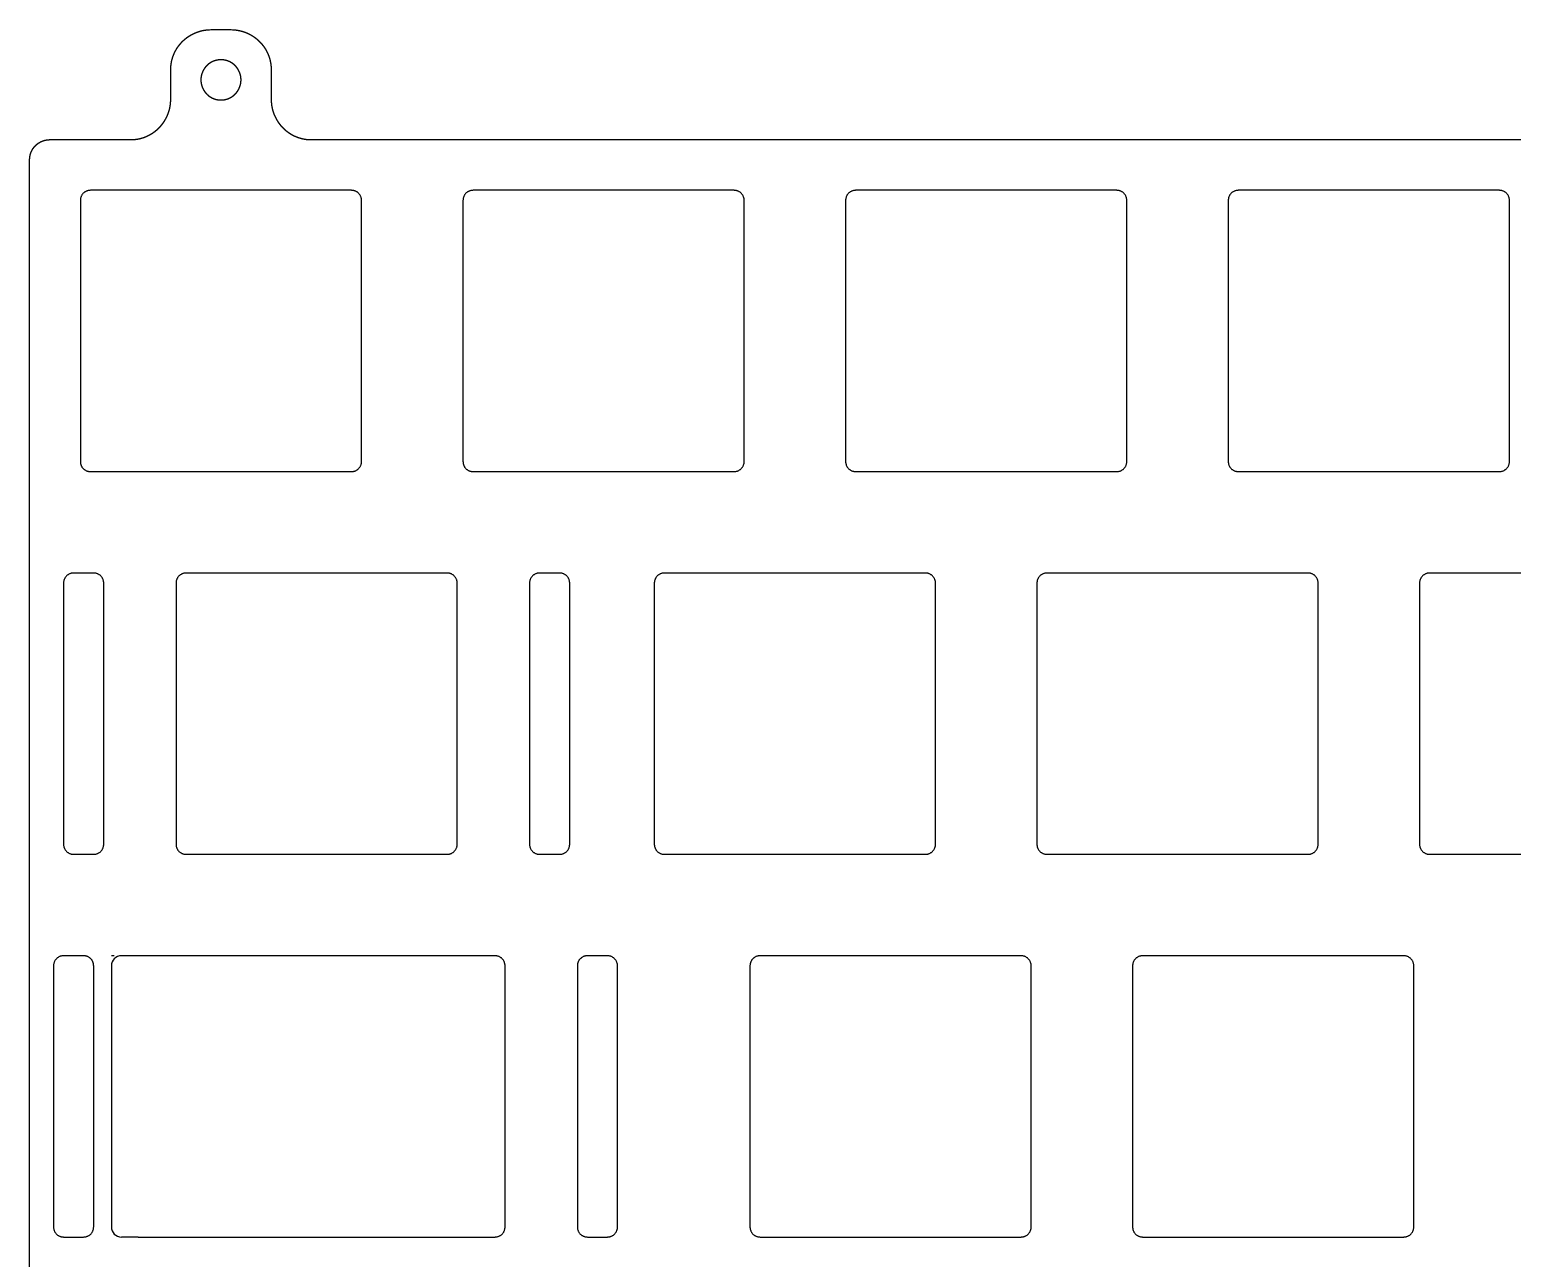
# Model space of a CAD drawing. Header units: millimetres. Extents: x 561 to 866, y -101 to 6.
# Drawn here: x 561.4 to 635.2, y -55.6 to 5.5 of the extents above; entities that cross this region are included whole.
import ezdxf

# ---------------------------------------------------------------- set-up
doc = ezdxf.new("R2010")
doc.units = ezdxf.units.MM
doc.layers.get('0').update_dxf_attribs({"linetype": 'CONTINUOUS'})

msp = doc.modelspace()

# ---------------------------------------------------------------- linework, layer by layer
for p, q in [((570.365, 5.52, -22.344), (570.433, 5.522, -22.344)), ((570.433, 5.522, -22.344), (571.433, 5.522, -22.344)), ((571.433, 5.522, -22.344), (571.501, 5.52, -22.344)), ((568.433, 3.522, -22.344), (568.434, 3.59, -22.344)), ((568.433, 2.047, -22.344), (568.433, 3.522, -22.344)), ((573.432, 3.59, -22.344), (573.433, 3.522, -22.344)), ((573.433, 3.522, -22.344), (573.433, 2.047, -22.344)), ((568.432, 1.978, -22.344), (568.433, 2.047, -22.344)), ((573.433, 2.047, -22.344), (573.434, 1.978, -22.344)), ((562.374, 0.046, -22.344), (562.409, 0.047, -22.344)), ((562.409, 0.047, -22.344), (566.433, 0.047, -22.344)), ((566.433, 0.047, -22.344), (566.501, 0.048, -22.344)), ((575.365, 0.048, -22.344), (575.433, 0.047, -22.344)), ((575.433, 0.047, -22.344), (661.683, 0.047, -22.344)), ((561.409, -0.953, -22.344), (561.409, -0.919, -22.344)), ((561.409, -94.201, -22.344), (561.409, -0.953, -22.344)), ((565.617, -40.576, -22.344), (565.477, -40.576, -22.344)), ((566.814, -40.576, -22.344), (565.977, -40.576, -22.344)), ((565.477, -41.076, -22.344), (565.477, -54.076, -22.344)), ((566.814, -54.576, -22.344), (565.977, -54.576, -22.344))]:
    msp.add_line(p, q)
for centre, start, end in [((565.977, -41.076, -22.344), 90, 180), ((565.977, -54.076, -22.344), 180, 270)]:
    msp.add_arc(centre, 0.5, start, end)
for points in [[(569.28, 5.156, -22.344), (569.308, 5.175, -22.344), (569.336, 5.194, -22.344)], [(569.336, 5.194, -22.344), (569.365, 5.212, -22.344), (569.394, 5.23, -22.344)], [(569.394, 5.23, -22.344), (569.423, 5.248, -22.344), (569.453, 5.265, -22.344)], [(569.453, 5.265, -22.344), (569.483, 5.281, -22.344), (569.513, 5.297, -22.344)], [(569.513, 5.297, -22.344), (569.543, 5.313, -22.344), (569.574, 5.328, -22.344)], [(569.574, 5.328, -22.344), (569.605, 5.342, -22.344), (569.636, 5.356, -22.344)], [(569.636, 5.356, -22.344), (569.668, 5.369, -22.344), (569.699, 5.382, -22.344)], [(569.699, 5.382, -22.344), (569.731, 5.394, -22.344), (569.763, 5.406, -22.344)], [(569.763, 5.406, -22.344), (569.796, 5.417, -22.344), (569.828, 5.428, -22.344)], [(569.828, 5.428, -22.344), (569.861, 5.438, -22.344), (569.893, 5.447, -22.344)], [(569.893, 5.447, -22.344), (569.926, 5.456, -22.344), (569.959, 5.465, -22.344)], [(569.959, 5.465, -22.344), (569.993, 5.472, -22.344), (570.026, 5.48, -22.344)], [(570.026, 5.48, -22.344), (570.06, 5.486, -22.344), (570.093, 5.493, -22.344)], [(570.093, 5.493, -22.344), (570.127, 5.498, -22.344), (570.161, 5.503, -22.344)], [(570.161, 5.503, -22.344), (570.195, 5.507, -22.344), (570.228, 5.511, -22.344)], [(570.228, 5.511, -22.344), (570.263, 5.514, -22.344), (570.297, 5.517, -22.344)], [(570.297, 5.517, -22.344), (570.331, 5.519, -22.344), (570.365, 5.52, -22.344)], [(571.501, 5.52, -22.344), (571.535, 5.519, -22.344), (571.57, 5.517, -22.344)], [(571.57, 5.517, -22.344), (571.604, 5.514, -22.344), (571.638, 5.511, -22.344)], [(571.638, 5.511, -22.344), (571.671, 5.507, -22.344), (571.705, 5.503, -22.344)], [(571.705, 5.503, -22.344), (571.739, 5.498, -22.344), (571.773, 5.493, -22.344)], [(571.773, 5.493, -22.344), (571.806, 5.486, -22.344), (571.84, 5.48, -22.344)], [(571.84, 5.48, -22.344), (571.873, 5.472, -22.344), (571.907, 5.465, -22.344)], [(571.907, 5.465, -22.344), (571.94, 5.456, -22.344), (571.973, 5.447, -22.344)], [(571.973, 5.447, -22.344), (572.005, 5.438, -22.344), (572.038, 5.428, -22.344)], [(572.038, 5.428, -22.344), (572.07, 5.417, -22.344), (572.103, 5.406, -22.344)], [(572.103, 5.406, -22.344), (572.135, 5.394, -22.344), (572.167, 5.382, -22.344)], [(572.167, 5.382, -22.344), (572.198, 5.369, -22.344), (572.23, 5.356, -22.344)], [(572.23, 5.356, -22.344), (572.261, 5.342, -22.344), (572.292, 5.328, -22.344)], [(572.292, 5.328, -22.344), (572.323, 5.313, -22.344), (572.353, 5.297, -22.344)], [(572.353, 5.297, -22.344), (572.383, 5.281, -22.344), (572.413, 5.265, -22.344)], [(572.413, 5.265, -22.344), (572.443, 5.248, -22.344), (572.472, 5.23, -22.344)], [(572.472, 5.23, -22.344), (572.501, 5.212, -22.344), (572.53, 5.194, -22.344)], [(572.53, 5.194, -22.344), (572.558, 5.175, -22.344), (572.586, 5.156, -22.344)], [(568.627, 4.381, -22.344), (568.642, 4.411, -22.344), (568.657, 4.442, -22.344)], [(568.657, 4.442, -22.344), (568.673, 4.472, -22.344), (568.69, 4.502, -22.344)], [(568.69, 4.502, -22.344), (568.707, 4.531, -22.344), (568.724, 4.561, -22.344)], [(568.724, 4.561, -22.344), (568.742, 4.59, -22.344), (568.761, 4.619, -22.344)], [(568.761, 4.619, -22.344), (568.78, 4.647, -22.344), (568.799, 4.675, -22.344)], [(568.799, 4.675, -22.344), (568.819, 4.703, -22.344), (568.839, 4.73, -22.344)], [(568.839, 4.73, -22.344), (568.861, 4.757, -22.344), (568.882, 4.784, -22.344)], [(568.882, 4.784, -22.344), (568.904, 4.81, -22.344), (568.926, 4.836, -22.344)], [(568.926, 4.836, -22.344), (568.948, 4.861, -22.344), (568.971, 4.887, -22.344)], [(568.971, 4.887, -22.344), (568.995, 4.911, -22.344), (569.019, 4.936, -22.344)], [(569.019, 4.936, -22.344), (569.043, 4.96, -22.344), (569.068, 4.983, -22.344)], [(569.068, 4.983, -22.344), (569.093, 5.006, -22.344), (569.119, 5.029, -22.344)], [(569.119, 5.029, -22.344), (569.145, 5.051, -22.344), (569.171, 5.073, -22.344)], [(569.171, 5.073, -22.344), (569.198, 5.094, -22.344), (569.225, 5.115, -22.344)], [(569.225, 5.115, -22.344), (569.252, 5.135, -22.344), (569.28, 5.156, -22.344)], [(572.586, 5.156, -22.344), (572.614, 5.135, -22.344), (572.641, 5.115, -22.344)], [(572.641, 5.115, -22.344), (572.668, 5.094, -22.344), (572.695, 5.073, -22.344)], [(572.695, 5.073, -22.344), (572.721, 5.051, -22.344), (572.747, 5.029, -22.344)], [(572.747, 5.029, -22.344), (572.773, 5.006, -22.344), (572.798, 4.983, -22.344)], [(572.798, 4.983, -22.344), (572.823, 4.96, -22.344), (572.847, 4.936, -22.344)], [(572.847, 4.936, -22.344), (572.871, 4.911, -22.344), (572.895, 4.887, -22.344)], [(572.895, 4.887, -22.344), (572.918, 4.861, -22.344), (572.94, 4.836, -22.344)], [(572.94, 4.836, -22.344), (572.962, 4.81, -22.344), (572.984, 4.784, -22.344)], [(572.984, 4.784, -22.344), (573.006, 4.757, -22.344), (573.027, 4.73, -22.344)], [(573.027, 4.73, -22.344), (573.047, 4.703, -22.344), (573.067, 4.675, -22.344)], [(573.067, 4.675, -22.344), (573.086, 4.647, -22.344), (573.105, 4.619, -22.344)], [(573.105, 4.619, -22.344), (573.124, 4.59, -22.344), (573.142, 4.561, -22.344)], [(573.142, 4.561, -22.344), (573.159, 4.531, -22.344), (573.176, 4.502, -22.344)], [(573.176, 4.502, -22.344), (573.193, 4.472, -22.344), (573.209, 4.442, -22.344)], [(573.209, 4.442, -22.344), (573.224, 4.411, -22.344), (573.239, 4.381, -22.344)], [(568.438, 3.658, -22.344), (568.441, 3.692, -22.344), (568.444, 3.726, -22.344)], [(568.444, 3.726, -22.344), (568.448, 3.76, -22.344), (568.452, 3.794, -22.344)], [(568.452, 3.794, -22.344), (568.457, 3.828, -22.344), (568.462, 3.861, -22.344)], [(568.462, 3.861, -22.344), (568.468, 3.895, -22.344), (568.475, 3.929, -22.344)], [(568.475, 3.929, -22.344), (568.482, 3.962, -22.344), (568.49, 3.995, -22.344)], [(568.49, 3.995, -22.344), (568.499, 4.028, -22.344), (568.507, 4.061, -22.344)], [(568.507, 4.061, -22.344), (568.517, 4.094, -22.344), (568.527, 4.127, -22.344)], [(568.527, 4.127, -22.344), (568.538, 4.159, -22.344), (568.548, 4.191, -22.344)], [(568.548, 4.191, -22.344), (568.56, 4.223, -22.344), (568.572, 4.255, -22.344)], [(568.572, 4.255, -22.344), (568.586, 4.287, -22.344), (568.599, 4.318, -22.344)], [(568.599, 4.318, -22.344), (568.613, 4.35, -22.344), (568.627, 4.381, -22.344)], [(570.211, 3.713, -22.344), (570.199, 3.701, -22.344), (570.187, 3.688, -22.344)], [(570.235, 3.738, -22.344), (570.223, 3.726, -22.344), (570.211, 3.713, -22.344)], [(570.26, 3.762, -22.344), (570.248, 3.75, -22.344), (570.235, 3.738, -22.344)], [(570.287, 3.785, -22.344), (570.273, 3.773, -22.344), (570.26, 3.762, -22.344)], [(570.313, 3.807, -22.344), (570.3, 3.796, -22.344), (570.287, 3.785, -22.344)], [(570.341, 3.828, -22.344), (570.327, 3.817, -22.344), (570.313, 3.807, -22.344)], [(570.369, 3.848, -22.344), (570.355, 3.838, -22.344), (570.341, 3.828, -22.344)], [(570.398, 3.867, -22.344), (570.384, 3.857, -22.344), (570.369, 3.848, -22.344)], [(570.428, 3.885, -22.344), (570.413, 3.876, -22.344), (570.398, 3.867, -22.344)], [(570.458, 3.902, -22.344), (570.443, 3.893, -22.344), (570.428, 3.885, -22.344)], [(570.489, 3.918, -22.344), (570.474, 3.91, -22.344), (570.458, 3.902, -22.344)], [(570.52, 3.933, -22.344), (570.505, 3.925, -22.344), (570.489, 3.918, -22.344)], [(570.552, 3.946, -22.344), (570.536, 3.939, -22.344), (570.52, 3.933, -22.344)], [(570.585, 3.959, -22.344), (570.569, 3.953, -22.344), (570.552, 3.946, -22.344)], [(570.617, 3.971, -22.344), (570.601, 3.965, -22.344), (570.585, 3.959, -22.344)], [(570.651, 3.981, -22.344), (570.634, 3.976, -22.344), (570.617, 3.971, -22.344)], [(570.684, 3.99, -22.344), (570.667, 3.986, -22.344), (570.651, 3.981, -22.344)], [(570.718, 3.998, -22.344), (570.701, 3.994, -22.344), (570.684, 3.99, -22.344)], [(570.752, 4.005, -22.344), (570.735, 4.002, -22.344), (570.718, 3.998, -22.344)], [(570.786, 4.011, -22.344), (570.769, 4.008, -22.344), (570.752, 4.005, -22.344)], [(570.82, 4.015, -22.344), (570.803, 4.013, -22.344), (570.786, 4.011, -22.344)], [(570.855, 4.019, -22.344), (570.838, 4.017, -22.344), (570.82, 4.015, -22.344)], [(570.89, 4.021, -22.344), (570.872, 4.02, -22.344), (570.855, 4.019, -22.344)], [(570.924, 4.022, -22.344), (570.907, 4.021, -22.344), (570.89, 4.021, -22.344)], [(570.959, 4.021, -22.344), (570.942, 4.021, -22.344), (570.924, 4.022, -22.344)], [(570.994, 4.02, -22.344), (570.976, 4.021, -22.344), (570.959, 4.021, -22.344)], [(571.028, 4.017, -22.344), (571.011, 4.018, -22.344), (570.994, 4.02, -22.344)], [(571.063, 4.013, -22.344), (571.046, 4.015, -22.344), (571.028, 4.017, -22.344)], [(571.097, 4.008, -22.344), (571.08, 4.011, -22.344), (571.063, 4.013, -22.344)], [(571.131, 4.002, -22.344), (571.114, 4.005, -22.344), (571.097, 4.008, -22.344)], [(571.165, 3.994, -22.344), (571.148, 3.998, -22.344), (571.131, 4.002, -22.344)], [(571.199, 3.986, -22.344), (571.182, 3.99, -22.344), (571.165, 3.994, -22.344)], [(571.232, 3.976, -22.344), (571.215, 3.981, -22.344), (571.199, 3.986, -22.344)], [(571.265, 3.965, -22.344), (571.249, 3.97, -22.344), (571.232, 3.976, -22.344)], [(571.298, 3.953, -22.344), (571.281, 3.959, -22.344), (571.265, 3.965, -22.344)], [(571.33, 3.94, -22.344), (571.314, 3.946, -22.344), (571.298, 3.953, -22.344)], [(571.361, 3.925, -22.344), (571.345, 3.932, -22.344), (571.33, 3.94, -22.344)], [(571.392, 3.91, -22.344), (571.377, 3.918, -22.344), (571.361, 3.925, -22.344)], [(571.423, 3.893, -22.344), (571.408, 3.902, -22.344), (571.392, 3.91, -22.344)], [(571.453, 3.876, -22.344), (571.438, 3.885, -22.344), (571.423, 3.893, -22.344)], [(571.482, 3.857, -22.344), (571.468, 3.867, -22.344), (571.453, 3.876, -22.344)], [(571.511, 3.838, -22.344), (571.497, 3.848, -22.344), (571.482, 3.857, -22.344)], [(571.539, 3.817, -22.344), (571.525, 3.827, -22.344), (571.511, 3.838, -22.344)], [(571.566, 3.796, -22.344), (571.553, 3.806, -22.344), (571.539, 3.817, -22.344)], [(571.593, 3.773, -22.344), (571.579, 3.784, -22.344), (571.566, 3.796, -22.344)], [(571.618, 3.75, -22.344), (571.605, 3.762, -22.344), (571.593, 3.773, -22.344)], [(571.643, 3.726, -22.344), (571.631, 3.738, -22.344), (571.618, 3.75, -22.344)], [(571.667, 3.701, -22.344), (571.655, 3.713, -22.344), (571.643, 3.726, -22.344)], [(571.69, 3.675, -22.344), (571.679, 3.688, -22.344), (571.667, 3.701, -22.344)], [(573.239, 4.381, -22.344), (573.253, 4.35, -22.344), (573.267, 4.318, -22.344)], [(573.267, 4.318, -22.344), (573.281, 4.287, -22.344), (573.294, 4.255, -22.344)], [(573.294, 4.255, -22.344), (573.306, 4.223, -22.344), (573.318, 4.191, -22.344)], [(573.318, 4.191, -22.344), (573.328, 4.159, -22.344), (573.339, 4.127, -22.344)], [(573.339, 4.127, -22.344), (573.349, 4.094, -22.344), (573.359, 4.061, -22.344)], [(573.359, 4.061, -22.344), (573.368, 4.028, -22.344), (573.376, 3.995, -22.344)], [(573.376, 3.995, -22.344), (573.384, 3.962, -22.344), (573.391, 3.929, -22.344)], [(573.391, 3.929, -22.344), (573.398, 3.895, -22.344), (573.404, 3.861, -22.344)], [(573.404, 3.861, -22.344), (573.409, 3.828, -22.344), (573.414, 3.794, -22.344)], [(573.414, 3.794, -22.344), (573.418, 3.76, -22.344), (573.423, 3.726, -22.344)], [(573.423, 3.726, -22.344), (573.425, 3.692, -22.344), (573.428, 3.658, -22.344)], [(568.434, 3.59, -22.344), (568.436, 3.624, -22.344), (568.438, 3.658, -22.344)], [(569.934, 3.056, -22.344), (569.933, 3.039, -22.344), (569.933, 3.022, -22.344)], [(569.933, 3.022, -22.344), (569.933, 3.004, -22.344), (569.934, 2.987, -22.344)], [(569.935, 3.091, -22.344), (569.935, 3.074, -22.344), (569.934, 3.056, -22.344)], [(569.934, 2.987, -22.344), (569.935, 2.97, -22.344), (569.935, 2.952, -22.344)], [(569.938, 3.126, -22.344), (569.937, 3.108, -22.344), (569.935, 3.091, -22.344)], [(569.943, 3.16, -22.344), (569.941, 3.143, -22.344), (569.938, 3.126, -22.344)], [(569.948, 3.194, -22.344), (569.945, 3.177, -22.344), (569.943, 3.16, -22.344)], [(569.955, 3.228, -22.344), (569.951, 3.211, -22.344), (569.948, 3.194, -22.344)], [(569.962, 3.262, -22.344), (569.959, 3.245, -22.344), (569.955, 3.228, -22.344)], [(569.971, 3.296, -22.344), (569.967, 3.279, -22.344), (569.962, 3.262, -22.344)], [(569.981, 3.329, -22.344), (569.976, 3.312, -22.344), (569.971, 3.296, -22.344)], [(569.993, 3.362, -22.344), (569.987, 3.345, -22.344), (569.981, 3.329, -22.344)], [(570.005, 3.394, -22.344), (569.999, 3.378, -22.344), (569.993, 3.362, -22.344)], [(570.019, 3.426, -22.344), (570.012, 3.41, -22.344), (570.005, 3.394, -22.344)], [(570.033, 3.458, -22.344), (570.026, 3.442, -22.344), (570.019, 3.426, -22.344)], [(570.049, 3.489, -22.344), (570.041, 3.473, -22.344), (570.033, 3.458, -22.344)], [(570.066, 3.519, -22.344), (570.057, 3.504, -22.344), (570.049, 3.489, -22.344)], [(570.083, 3.549, -22.344), (570.074, 3.534, -22.344), (570.066, 3.519, -22.344)], [(570.102, 3.578, -22.344), (570.093, 3.564, -22.344), (570.083, 3.549, -22.344)], [(570.122, 3.607, -22.344), (570.112, 3.592, -22.344), (570.102, 3.578, -22.344)], [(570.143, 3.634, -22.344), (570.132, 3.621, -22.344), (570.122, 3.607, -22.344)], [(570.164, 3.661, -22.344), (570.154, 3.648, -22.344), (570.143, 3.634, -22.344)], [(570.187, 3.688, -22.344), (570.176, 3.675, -22.344), (570.164, 3.661, -22.344)], [(571.713, 3.648, -22.344), (571.701, 3.661, -22.344), (571.69, 3.675, -22.344)], [(571.734, 3.621, -22.344), (571.723, 3.634, -22.344), (571.713, 3.648, -22.344)], [(571.754, 3.592, -22.344), (571.744, 3.607, -22.344), (571.734, 3.621, -22.344)], [(571.773, 3.564, -22.344), (571.764, 3.578, -22.344), (571.754, 3.592, -22.344)], [(571.792, 3.534, -22.344), (571.783, 3.549, -22.344), (571.773, 3.564, -22.344)], [(571.809, 3.504, -22.344), (571.8, 3.519, -22.344), (571.792, 3.534, -22.344)], [(571.825, 3.473, -22.344), (571.817, 3.489, -22.344), (571.809, 3.504, -22.344)], [(571.84, 3.442, -22.344), (571.833, 3.458, -22.344), (571.825, 3.473, -22.344)], [(571.854, 3.41, -22.344), (571.847, 3.426, -22.344), (571.84, 3.442, -22.344)], [(571.867, 3.378, -22.344), (571.861, 3.394, -22.344), (571.854, 3.41, -22.344)], [(571.879, 3.345, -22.344), (571.873, 3.362, -22.344), (571.867, 3.378, -22.344)], [(571.89, 3.312, -22.344), (571.884, 3.329, -22.344), (571.879, 3.345, -22.344)], [(571.899, 3.279, -22.344), (571.895, 3.296, -22.344), (571.89, 3.312, -22.344)], [(571.908, 3.245, -22.344), (571.903, 3.262, -22.344), (571.899, 3.279, -22.344)], [(571.915, 3.211, -22.344), (571.911, 3.228, -22.344), (571.908, 3.245, -22.344)], [(571.921, 3.177, -22.344), (571.918, 3.194, -22.344), (571.915, 3.211, -22.344)], [(571.926, 3.143, -22.344), (571.923, 3.16, -22.344), (571.921, 3.177, -22.344)], [(571.929, 3.108, -22.344), (571.927, 3.126, -22.344), (571.926, 3.143, -22.344)], [(571.932, 3.074, -22.344), (571.93, 3.091, -22.344), (571.929, 3.108, -22.344)], [(571.929, 2.935, -22.344), (571.93, 2.952, -22.344), (571.932, 2.97, -22.344)], [(571.933, 3.039, -22.344), (571.932, 3.056, -22.344), (571.932, 3.074, -22.344)], [(571.932, 2.97, -22.344), (571.932, 2.987, -22.344), (571.933, 3.004, -22.344)], [(571.933, 3.004, -22.344), (571.933, 3.022, -22.344), (571.933, 3.039, -22.344)], [(573.428, 3.658, -22.344), (573.43, 3.624, -22.344), (573.432, 3.59, -22.344)], [(569.935, 2.952, -22.344), (569.937, 2.935, -22.344), (569.938, 2.918, -22.344)], [(569.938, 2.918, -22.344), (569.941, 2.9, -22.344), (569.943, 2.883, -22.344)], [(569.943, 2.883, -22.344), (569.945, 2.866, -22.344), (569.948, 2.849, -22.344)], [(569.948, 2.849, -22.344), (569.951, 2.832, -22.344), (569.955, 2.815, -22.344)], [(569.955, 2.815, -22.344), (569.959, 2.798, -22.344), (569.962, 2.781, -22.344)], [(569.962, 2.781, -22.344), (569.967, 2.764, -22.344), (569.971, 2.747, -22.344)], [(569.971, 2.747, -22.344), (569.976, 2.731, -22.344), (569.981, 2.714, -22.344)], [(569.981, 2.714, -22.344), (569.987, 2.698, -22.344), (569.993, 2.681, -22.344)], [(569.993, 2.681, -22.344), (569.999, 2.665, -22.344), (570.005, 2.649, -22.344)], [(570.005, 2.649, -22.344), (570.012, 2.633, -22.344), (570.019, 2.617, -22.344)], [(570.019, 2.617, -22.344), (570.026, 2.601, -22.344), (570.033, 2.586, -22.344)], [(570.033, 2.586, -22.344), (570.041, 2.57, -22.344), (570.049, 2.555, -22.344)], [(570.049, 2.555, -22.344), (570.057, 2.539, -22.344), (570.066, 2.524, -22.344)], [(570.066, 2.524, -22.344), (570.074, 2.509, -22.344), (570.083, 2.494, -22.344)], [(570.083, 2.494, -22.344), (570.093, 2.48, -22.344), (570.102, 2.465, -22.344)], [(570.102, 2.465, -22.344), (570.112, 2.451, -22.344), (570.122, 2.437, -22.344)], [(570.122, 2.437, -22.344), (570.132, 2.423, -22.344), (570.143, 2.409, -22.344)], [(570.143, 2.409, -22.344), (570.154, 2.395, -22.344), (570.164, 2.382, -22.344)], [(570.164, 2.382, -22.344), (570.176, 2.369, -22.344), (570.187, 2.356, -22.344)], [(570.187, 2.356, -22.344), (570.199, 2.343, -22.344), (570.211, 2.33, -22.344)], [(570.211, 2.33, -22.344), (570.223, 2.318, -22.344), (570.235, 2.305, -22.344)], [(570.235, 2.305, -22.344), (570.248, 2.294, -22.344), (570.26, 2.282, -22.344)], [(570.26, 2.282, -22.344), (570.273, 2.27, -22.344), (570.287, 2.259, -22.344)], [(570.287, 2.259, -22.344), (570.3, 2.248, -22.344), (570.313, 2.237, -22.344)], [(570.313, 2.237, -22.344), (570.327, 2.226, -22.344), (570.341, 2.216, -22.344)], [(570.341, 2.216, -22.344), (570.355, 2.206, -22.344), (570.369, 2.196, -22.344)], [(571.511, 2.206, -22.344), (571.525, 2.216, -22.344), (571.539, 2.226, -22.344)], [(571.539, 2.226, -22.344), (571.553, 2.237, -22.344), (571.566, 2.248, -22.344)], [(571.566, 2.248, -22.344), (571.579, 2.259, -22.344), (571.593, 2.27, -22.344)], [(571.593, 2.27, -22.344), (571.605, 2.282, -22.344), (571.618, 2.293, -22.344)], [(571.618, 2.293, -22.344), (571.631, 2.306, -22.344), (571.643, 2.318, -22.344)], [(571.643, 2.318, -22.344), (571.655, 2.33, -22.344), (571.667, 2.343, -22.344)], [(571.667, 2.343, -22.344), (571.679, 2.356, -22.344), (571.69, 2.369, -22.344)], [(571.69, 2.369, -22.344), (571.701, 2.382, -22.344), (571.713, 2.395, -22.344)], [(571.713, 2.395, -22.344), (571.723, 2.409, -22.344), (571.734, 2.423, -22.344)], [(571.734, 2.423, -22.344), (571.744, 2.437, -22.344), (571.754, 2.451, -22.344)], [(571.754, 2.451, -22.344), (571.764, 2.465, -22.344), (571.773, 2.48, -22.344)], [(571.773, 2.48, -22.344), (571.783, 2.494, -22.344), (571.792, 2.509, -22.344)], [(571.792, 2.509, -22.344), (571.8, 2.524, -22.344), (571.809, 2.539, -22.344)], [(571.809, 2.539, -22.344), (571.817, 2.555, -22.344), (571.825, 2.57, -22.344)], [(571.825, 2.57, -22.344), (571.833, 2.586, -22.344), (571.84, 2.601, -22.344)], [(571.84, 2.601, -22.344), (571.847, 2.617, -22.344), (571.854, 2.633, -22.344)], [(571.854, 2.633, -22.344), (571.861, 2.649, -22.344), (571.867, 2.665, -22.344)], [(571.867, 2.665, -22.344), (571.873, 2.681, -22.344), (571.879, 2.698, -22.344)], [(571.879, 2.698, -22.344), (571.884, 2.714, -22.344), (571.89, 2.731, -22.344)], [(571.89, 2.731, -22.344), (571.895, 2.748, -22.344), (571.899, 2.764, -22.344)], [(571.899, 2.764, -22.344), (571.903, 2.781, -22.344), (571.908, 2.798, -22.344)], [(571.908, 2.798, -22.344), (571.911, 2.815, -22.344), (571.915, 2.832, -22.344)], [(571.915, 2.832, -22.344), (571.918, 2.849, -22.344), (571.921, 2.866, -22.344)], [(571.921, 2.866, -22.344), (571.923, 2.883, -22.344), (571.926, 2.9, -22.344)], [(571.926, 2.9, -22.344), (571.927, 2.918, -22.344), (571.929, 2.935, -22.344)], [(568.339, 1.442, -22.344), (568.349, 1.474, -22.344), (568.359, 1.507, -22.344)], [(568.359, 1.507, -22.344), (568.368, 1.54, -22.344), (568.376, 1.573, -22.344)], [(568.376, 1.573, -22.344), (568.384, 1.606, -22.344), (568.391, 1.64, -22.344)], [(568.391, 1.64, -22.344), (568.398, 1.673, -22.344), (568.404, 1.707, -22.344)], [(568.404, 1.707, -22.344), (568.409, 1.741, -22.344), (568.414, 1.774, -22.344)], [(568.414, 1.774, -22.344), (568.418, 1.808, -22.344), (568.423, 1.842, -22.344)], [(568.423, 1.842, -22.344), (568.425, 1.876, -22.344), (568.428, 1.91, -22.344)], [(568.428, 1.91, -22.344), (568.43, 1.944, -22.344), (568.432, 1.978, -22.344)], [(570.369, 2.196, -22.344), (570.384, 2.186, -22.344), (570.398, 2.177, -22.344)], [(570.398, 2.177, -22.344), (570.413, 2.168, -22.344), (570.428, 2.159, -22.344)], [(570.428, 2.159, -22.344), (570.443, 2.15, -22.344), (570.458, 2.142, -22.344)], [(570.458, 2.142, -22.344), (570.474, 2.134, -22.344), (570.489, 2.126, -22.344)], [(570.489, 2.126, -22.344), (570.505, 2.118, -22.344), (570.52, 2.111, -22.344)], [(570.52, 2.111, -22.344), (570.536, 2.104, -22.344), (570.552, 2.097, -22.344)], [(570.552, 2.097, -22.344), (570.569, 2.091, -22.344), (570.585, 2.084, -22.344)], [(570.585, 2.084, -22.344), (570.601, 2.079, -22.344), (570.617, 2.073, -22.344)], [(570.617, 2.073, -22.344), (570.634, 2.068, -22.344), (570.651, 2.062, -22.344)], [(570.651, 2.062, -22.344), (570.667, 2.058, -22.344), (570.684, 2.053, -22.344)], [(570.684, 2.053, -22.344), (570.701, 2.049, -22.344), (570.718, 2.045, -22.344)], [(570.718, 2.045, -22.344), (570.735, 2.042, -22.344), (570.752, 2.038, -22.344)], [(570.752, 2.038, -22.344), (570.769, 2.035, -22.344), (570.786, 2.033, -22.344)], [(570.786, 2.033, -22.344), (570.803, 2.03, -22.344), (570.82, 2.028, -22.344)], [(570.82, 2.028, -22.344), (570.838, 2.026, -22.344), (570.855, 2.025, -22.344)], [(570.855, 2.025, -22.344), (570.872, 2.024, -22.344), (570.89, 2.023, -22.344)], [(570.89, 2.023, -22.344), (570.907, 2.022, -22.344), (570.924, 2.022, -22.344)], [(570.924, 2.022, -22.344), (570.942, 2.022, -22.344), (570.959, 2.022, -22.344)], [(570.959, 2.022, -22.344), (570.976, 2.023, -22.344), (570.994, 2.023, -22.344)], [(570.994, 2.023, -22.344), (571.011, 2.025, -22.344), (571.028, 2.026, -22.344)], [(571.028, 2.026, -22.344), (571.046, 2.028, -22.344), (571.063, 2.03, -22.344)], [(571.063, 2.03, -22.344), (571.08, 2.033, -22.344), (571.097, 2.035, -22.344)], [(571.097, 2.035, -22.344), (571.114, 2.038, -22.344), (571.131, 2.042, -22.344)], [(571.131, 2.042, -22.344), (571.148, 2.045, -22.344), (571.165, 2.049, -22.344)], [(571.165, 2.049, -22.344), (571.182, 2.053, -22.344), (571.199, 2.058, -22.344)], [(571.199, 2.058, -22.344), (571.215, 2.063, -22.344), (571.232, 2.067, -22.344)], [(571.232, 2.067, -22.344), (571.249, 2.073, -22.344), (571.265, 2.078, -22.344)], [(571.265, 2.078, -22.344), (571.281, 2.084, -22.344), (571.298, 2.09, -22.344)], [(571.298, 2.09, -22.344), (571.314, 2.097, -22.344), (571.33, 2.104, -22.344)], [(571.33, 2.104, -22.344), (571.345, 2.111, -22.344), (571.361, 2.118, -22.344)], [(571.361, 2.118, -22.344), (571.377, 2.126, -22.344), (571.392, 2.133, -22.344)], [(571.392, 2.133, -22.344), (571.408, 2.142, -22.344), (571.423, 2.15, -22.344)], [(571.423, 2.15, -22.344), (571.438, 2.159, -22.344), (571.453, 2.167, -22.344)], [(571.453, 2.167, -22.344), (571.468, 2.177, -22.344), (571.482, 2.186, -22.344)], [(571.482, 2.186, -22.344), (571.497, 2.196, -22.344), (571.511, 2.206, -22.344)], [(573.434, 1.978, -22.344), (573.436, 1.944, -22.344), (573.438, 1.91, -22.344)], [(573.438, 1.91, -22.344), (573.441, 1.876, -22.344), (573.444, 1.842, -22.344)], [(573.444, 1.842, -22.344), (573.448, 1.808, -22.344), (573.452, 1.774, -22.344)], [(573.452, 1.774, -22.344), (573.457, 1.741, -22.344), (573.462, 1.707, -22.344)], [(573.462, 1.707, -22.344), (573.468, 1.673, -22.344), (573.475, 1.64, -22.344)], [(573.475, 1.64, -22.344), (573.482, 1.606, -22.344), (573.49, 1.573, -22.344)], [(573.49, 1.573, -22.344), (573.499, 1.54, -22.344), (573.507, 1.507, -22.344)], [(573.507, 1.507, -22.344), (573.517, 1.474, -22.344), (573.527, 1.442, -22.344)], [(567.94, 0.732, -22.344), (567.962, 0.758, -22.344), (567.984, 0.784, -22.344)], [(567.984, 0.784, -22.344), (568.006, 0.811, -22.344), (568.027, 0.838, -22.344)], [(568.027, 0.838, -22.344), (568.047, 0.866, -22.344), (568.067, 0.893, -22.344)], [(568.067, 0.893, -22.344), (568.086, 0.922, -22.344), (568.105, 0.95, -22.344)], [(568.105, 0.95, -22.344), (568.124, 0.979, -22.344), (568.142, 1.007, -22.344)], [(568.142, 1.007, -22.344), (568.159, 1.037, -22.344), (568.176, 1.066, -22.344)], [(568.176, 1.066, -22.344), (568.193, 1.096, -22.344), (568.209, 1.127, -22.344)], [(568.209, 1.127, -22.344), (568.224, 1.157, -22.344), (568.239, 1.188, -22.344)], [(568.239, 1.188, -22.344), (568.253, 1.219, -22.344), (568.267, 1.25, -22.344)], [(568.267, 1.25, -22.344), (568.281, 1.281, -22.344), (568.294, 1.313, -22.344)], [(568.294, 1.313, -22.344), (568.306, 1.345, -22.344), (568.318, 1.377, -22.344)], [(568.318, 1.377, -22.344), (568.328, 1.409, -22.344), (568.339, 1.442, -22.344)], [(573.527, 1.442, -22.344), (573.538, 1.409, -22.344), (573.548, 1.377, -22.344)], [(573.548, 1.377, -22.344), (573.56, 1.345, -22.344), (573.572, 1.313, -22.344)], [(573.572, 1.313, -22.344), (573.586, 1.281, -22.344), (573.599, 1.25, -22.344)], [(573.599, 1.25, -22.344), (573.613, 1.219, -22.344), (573.627, 1.188, -22.344)], [(573.627, 1.188, -22.344), (573.642, 1.157, -22.344), (573.657, 1.127, -22.344)], [(573.657, 1.127, -22.344), (573.673, 1.096, -22.344), (573.69, 1.066, -22.344)], [(573.69, 1.066, -22.344), (573.707, 1.037, -22.344), (573.724, 1.007, -22.344)], [(573.724, 1.007, -22.344), (573.742, 0.979, -22.344), (573.761, 0.95, -22.344)], [(573.761, 0.95, -22.344), (573.78, 0.922, -22.344), (573.799, 0.893, -22.344)], [(573.799, 0.893, -22.344), (573.819, 0.866, -22.344), (573.839, 0.838, -22.344)], [(573.839, 0.838, -22.344), (573.861, 0.811, -22.344), (573.882, 0.784, -22.344)], [(573.882, 0.784, -22.344), (573.904, 0.758, -22.344), (573.926, 0.732, -22.344)], [(562.106, 0, -22.344), (562.122, 0.005, -22.344), (562.139, 0.01, -22.344)], [(562.139, 0.01, -22.344), (562.155, 0.014, -22.344), (562.172, 0.018, -22.344)], [(562.172, 0.018, -22.344), (562.188, 0.022, -22.344), (562.205, 0.026, -22.344)], [(562.205, 0.026, -22.344), (562.222, 0.029, -22.344), (562.239, 0.032, -22.344)], [(562.239, 0.032, -22.344), (562.256, 0.035, -22.344), (562.272, 0.037, -22.344)], [(562.272, 0.037, -22.344), (562.289, 0.039, -22.344), (562.306, 0.041, -22.344)], [(562.306, 0.041, -22.344), (562.323, 0.043, -22.344), (562.34, 0.044, -22.344)], [(562.34, 0.044, -22.344), (562.357, 0.045, -22.344), (562.374, 0.046, -22.344)], [(566.501, 0.048, -22.344), (566.535, 0.05, -22.344), (566.57, 0.051, -22.344)], [(566.57, 0.051, -22.344), (566.604, 0.054, -22.344), (566.638, 0.057, -22.344)], [(566.638, 0.057, -22.344), (566.671, 0.061, -22.344), (566.705, 0.065, -22.344)], [(566.705, 0.065, -22.344), (566.739, 0.071, -22.344), (566.773, 0.076, -22.344)], [(566.773, 0.076, -22.344), (566.806, 0.082, -22.344), (566.84, 0.088, -22.344)], [(566.84, 0.088, -22.344), (566.873, 0.096, -22.344), (566.907, 0.104, -22.344)], [(566.907, 0.104, -22.344), (566.94, 0.112, -22.344), (566.973, 0.121, -22.344)], [(566.973, 0.121, -22.344), (567.005, 0.131, -22.344), (567.038, 0.14, -22.344)], [(567.038, 0.14, -22.344), (567.07, 0.151, -22.344), (567.103, 0.162, -22.344)], [(567.103, 0.162, -22.344), (567.135, 0.174, -22.344), (567.167, 0.186, -22.344)], [(567.167, 0.186, -22.344), (567.198, 0.199, -22.344), (567.23, 0.212, -22.344)], [(567.23, 0.212, -22.344), (567.261, 0.226, -22.344), (567.292, 0.241, -22.344)], [(567.292, 0.241, -22.344), (567.323, 0.256, -22.344), (567.353, 0.271, -22.344)], [(567.353, 0.271, -22.344), (567.383, 0.287, -22.344), (567.413, 0.303, -22.344)], [(567.413, 0.303, -22.344), (567.443, 0.321, -22.344), (567.472, 0.338, -22.344)], [(567.472, 0.338, -22.344), (567.501, 0.356, -22.344), (567.53, 0.374, -22.344)], [(567.53, 0.374, -22.344), (567.558, 0.393, -22.344), (567.586, 0.413, -22.344)], [(567.586, 0.413, -22.344), (567.614, 0.433, -22.344), (567.641, 0.453, -22.344)], [(567.641, 0.453, -22.344), (567.668, 0.474, -22.344), (567.695, 0.495, -22.344)], [(567.695, 0.495, -22.344), (567.721, 0.517, -22.344), (567.747, 0.539, -22.344)], [(567.747, 0.539, -22.344), (567.773, 0.562, -22.344), (567.798, 0.585, -22.344)], [(567.798, 0.585, -22.344), (567.823, 0.609, -22.344), (567.847, 0.632, -22.344)], [(567.847, 0.632, -22.344), (567.871, 0.657, -22.344), (567.895, 0.682, -22.344)], [(567.895, 0.682, -22.344), (567.918, 0.707, -22.344), (567.94, 0.732, -22.344)], [(573.926, 0.732, -22.344), (573.948, 0.707, -22.344), (573.971, 0.682, -22.344)], [(573.971, 0.682, -22.344), (573.995, 0.657, -22.344), (574.019, 0.632, -22.344)], [(574.019, 0.632, -22.344), (574.043, 0.609, -22.344), (574.068, 0.585, -22.344)], [(574.068, 0.585, -22.344), (574.093, 0.562, -22.344), (574.119, 0.539, -22.344)], [(574.119, 0.539, -22.344), (574.145, 0.517, -22.344), (574.171, 0.495, -22.344)], [(574.171, 0.495, -22.344), (574.198, 0.474, -22.344), (574.225, 0.453, -22.344)], [(574.225, 0.453, -22.344), (574.252, 0.433, -22.344), (574.28, 0.413, -22.344)], [(574.28, 0.413, -22.344), (574.308, 0.393, -22.344), (574.336, 0.374, -22.344)], [(574.336, 0.374, -22.344), (574.365, 0.356, -22.344), (574.394, 0.338, -22.344)], [(574.394, 0.338, -22.344), (574.423, 0.321, -22.344), (574.453, 0.303, -22.344)], [(574.453, 0.303, -22.344), (574.483, 0.287, -22.344), (574.513, 0.271, -22.344)], [(574.513, 0.271, -22.344), (574.543, 0.256, -22.344), (574.574, 0.241, -22.344)], [(574.574, 0.241, -22.344), (574.605, 0.226, -22.344), (574.636, 0.212, -22.344)], [(574.636, 0.212, -22.344), (574.668, 0.199, -22.344), (574.699, 0.186, -22.344)], [(574.699, 0.186, -22.344), (574.731, 0.174, -22.344), (574.763, 0.162, -22.344)], [(574.763, 0.162, -22.344), (574.796, 0.151, -22.344), (574.828, 0.14, -22.344)], [(574.828, 0.14, -22.344), (574.861, 0.131, -22.344), (574.893, 0.121, -22.344)], [(574.893, 0.121, -22.344), (574.926, 0.112, -22.344), (574.959, 0.104, -22.344)], [(574.959, 0.104, -22.344), (574.993, 0.096, -22.344), (575.026, 0.088, -22.344)], [(575.026, 0.088, -22.344), (575.06, 0.082, -22.344), (575.093, 0.076, -22.344)], [(575.093, 0.076, -22.344), (575.127, 0.071, -22.344), (575.161, 0.065, -22.344)], [(575.161, 0.065, -22.344), (575.195, 0.061, -22.344), (575.228, 0.057, -22.344)], [(575.228, 0.057, -22.344), (575.263, 0.054, -22.344), (575.297, 0.051, -22.344)], [(575.297, 0.051, -22.344), (575.331, 0.05, -22.344), (575.365, 0.048, -22.344)], [(561.43, -0.75, -22.344), (561.433, -0.733, -22.344), (561.437, -0.717, -22.344)], [(561.437, -0.717, -22.344), (561.441, -0.7, -22.344), (561.446, -0.684, -22.344)], [(561.446, -0.684, -22.344), (561.451, -0.667, -22.344), (561.455, -0.651, -22.344)], [(561.455, -0.651, -22.344), (561.461, -0.635, -22.344), (561.466, -0.618, -22.344)], [(561.466, -0.618, -22.344), (561.472, -0.602, -22.344), (561.478, -0.586, -22.344)], [(561.478, -0.586, -22.344), (561.485, -0.571, -22.344), (561.491, -0.555, -22.344)], [(561.491, -0.555, -22.344), (561.498, -0.539, -22.344), (561.506, -0.524, -22.344)], [(561.506, -0.524, -22.344), (561.513, -0.509, -22.344), (561.521, -0.493, -22.344)], [(561.521, -0.493, -22.344), (561.529, -0.478, -22.344), (561.537, -0.463, -22.344)], [(561.537, -0.463, -22.344), (561.546, -0.449, -22.344), (561.554, -0.434, -22.344)], [(561.554, -0.434, -22.344), (561.563, -0.419, -22.344), (561.572, -0.405, -22.344)], [(561.572, -0.405, -22.344), (561.582, -0.391, -22.344), (561.592, -0.377, -22.344)], [(561.592, -0.377, -22.344), (561.602, -0.363, -22.344), (561.612, -0.349, -22.344)], [(561.612, -0.349, -22.344), (561.622, -0.336, -22.344), (561.633, -0.322, -22.344)], [(561.633, -0.322, -22.344), (561.644, -0.309, -22.344), (561.655, -0.296, -22.344)], [(561.655, -0.296, -22.344), (561.666, -0.283, -22.344), (561.678, -0.271, -22.344)], [(561.678, -0.271, -22.344), (561.69, -0.259, -22.344), (561.701, -0.246, -22.344)], [(561.701, -0.246, -22.344), (561.714, -0.234, -22.344), (561.726, -0.223, -22.344)], [(561.726, -0.223, -22.344), (561.739, -0.211, -22.344), (561.751, -0.2, -22.344)], [(561.751, -0.2, -22.344), (561.764, -0.189, -22.344), (561.778, -0.178, -22.344)], [(561.778, -0.178, -22.344), (561.791, -0.167, -22.344), (561.804, -0.157, -22.344)], [(561.804, -0.157, -22.344), (561.818, -0.146, -22.344), (561.832, -0.136, -22.344)], [(561.832, -0.136, -22.344), (561.846, -0.127, -22.344), (561.86, -0.117, -22.344)], [(561.86, -0.117, -22.344), (561.875, -0.108, -22.344), (561.889, -0.099, -22.344)], [(561.889, -0.099, -22.344), (561.904, -0.09, -22.344), (561.918, -0.082, -22.344)], [(561.918, -0.082, -22.344), (561.934, -0.074, -22.344), (561.949, -0.065, -22.344)], [(561.949, -0.065, -22.344), (561.964, -0.058, -22.344), (561.979, -0.05, -22.344)], [(561.979, -0.05, -22.344), (561.995, -0.043, -22.344), (562.01, -0.036, -22.344)], [(562.01, -0.036, -22.344), (562.026, -0.03, -22.344), (562.042, -0.023, -22.344)], [(562.042, -0.023, -22.344), (562.058, -0.017, -22.344), (562.074, -0.011, -22.344)], [(562.074, -0.011, -22.344), (562.09, -0.006, -22.344), (562.106, 0, -22.344)], [(561.409, -0.919, -22.344), (561.41, -0.902, -22.344), (561.411, -0.885, -22.344)], [(561.411, -0.885, -22.344), (561.412, -0.868, -22.344), (561.414, -0.851, -22.344)], [(561.414, -0.851, -22.344), (561.416, -0.834, -22.344), (561.418, -0.817, -22.344)], [(561.418, -0.817, -22.344), (561.421, -0.8, -22.344), (561.423, -0.783, -22.344)], [(561.423, -0.783, -22.344), (561.426, -0.767, -22.344), (561.43, -0.75, -22.344)], [(577.433, -2.476, -22.344), (570.933, -2.476, -22.344), (564.433, -2.476, -22.344)], [(596.483, -2.476, -22.344), (589.983, -2.476, -22.344), (583.483, -2.476, -22.344)], [(615.533, -2.476, -22.344), (609.033, -2.476, -22.344), (602.533, -2.476, -22.344)], [(634.583, -2.476, -22.344), (628.083, -2.476, -22.344), (621.583, -2.476, -22.344)], [(563.933, -2.976, -22.344), (563.933, -9.476, -22.344), (563.933, -15.976, -22.344)], [(577.933, -15.976, -22.344), (577.933, -9.476, -22.344), (577.933, -2.976, -22.344)], [(582.983, -2.976, -22.344), (582.983, -9.476, -22.344), (582.983, -15.976, -22.344)], [(596.983, -15.976, -22.344), (596.983, -9.476, -22.344), (596.983, -2.976, -22.344)], [(602.033, -2.976, -22.344), (602.033, -9.476, -22.344), (602.033, -15.976, -22.344)], [(616.033, -15.976, -22.344), (616.033, -9.476, -22.344), (616.033, -2.976, -22.344)], [(621.083, -2.976, -22.344), (621.083, -9.476, -22.344), (621.083, -15.976, -22.344)], [(635.083, -15.976, -22.344), (635.083, -9.476, -22.344), (635.083, -2.976, -22.344)], [(564.433, -16.476, -22.344), (570.933, -16.476, -22.344), (577.433, -16.476, -22.344)], [(583.483, -16.476, -22.344), (589.983, -16.476, -22.344), (596.483, -16.476, -22.344)], [(602.533, -16.476, -22.344), (609.033, -16.476, -22.344), (615.533, -16.476, -22.344)], [(621.583, -16.476, -22.344), (628.083, -16.476, -22.344), (634.583, -16.476, -22.344)], [(563.096, -22.026, -22.344), (563.096, -28.526, -22.344), (563.096, -35.026, -22.344)], [(564.596, -21.526, -22.344), (564.096, -21.526, -22.344), (563.596, -21.526, -22.344)], [(565.096, -35.026, -22.344), (565.096, -28.526, -22.344), (565.096, -22.026, -22.344)], [(568.696, -22.026, -22.344), (568.696, -28.526, -22.344), (568.696, -35.026, -22.344)], [(582.196, -21.526, -22.344), (575.696, -21.526, -22.344), (569.196, -21.526, -22.344)], [(582.696, -35.026, -22.344), (582.696, -28.526, -22.344), (582.696, -22.026, -22.344)], [(586.296, -22.026, -22.344), (586.296, -28.526, -22.344), (586.296, -35.026, -22.344)], [(587.796, -21.526, -22.344), (587.296, -21.526, -22.344), (586.796, -21.526, -22.344)], [(588.296, -35.026, -22.344), (588.296, -28.526, -22.344), (588.296, -22.026, -22.344)], [(592.508, -22.026, -22.344), (592.508, -28.526, -22.344), (592.508, -35.026, -22.344)], [(606.008, -21.526, -22.344), (599.508, -21.526, -22.344), (593.008, -21.526, -22.344)], [(606.508, -35.026, -22.344), (606.508, -28.526, -22.344), (606.508, -22.026, -22.344)], [(611.558, -22.026, -22.344), (611.558, -28.526, -22.344), (611.558, -35.026, -22.344)], [(625.058, -21.526, -22.344), (618.558, -21.526, -22.344), (612.058, -21.526, -22.344)], [(625.558, -35.026, -22.344), (625.558, -28.526, -22.344), (625.558, -22.026, -22.344)], [(630.608, -22.026, -22.344), (630.608, -28.526, -22.344), (630.608, -35.026, -22.344)], [(644.108, -21.526, -22.344), (637.608, -21.526, -22.344), (631.108, -21.526, -22.344)], [(563.596, -35.526, -22.344), (564.096, -35.526, -22.344), (564.596, -35.526, -22.344)], [(569.196, -35.526, -22.344), (575.696, -35.526, -22.344), (582.196, -35.526, -22.344)], [(586.796, -35.526, -22.344), (587.296, -35.526, -22.344), (587.796, -35.526, -22.344)], [(593.008, -35.526, -22.344), (599.508, -35.526, -22.344), (606.008, -35.526, -22.344)], [(612.058, -35.526, -22.344), (618.558, -35.526, -22.344), (625.058, -35.526, -22.344)], [(631.108, -35.526, -22.344), (637.608, -35.526, -22.344), (644.108, -35.526, -22.344)], [(564.096, -40.576, -22.344), (563.596, -40.576, -22.344), (563.096, -40.576, -22.344)], [(579.814, -40.576, -22.344), (573.314, -40.576, -22.344), (566.814, -40.576, -22.344)], [(584.577, -40.576, -22.344), (578.077, -40.576, -22.344), (571.577, -40.576, -22.344)], [(590.177, -40.576, -22.344), (589.677, -40.576, -22.344), (589.177, -40.576, -22.344)], [(610.771, -40.576, -22.344), (604.271, -40.576, -22.344), (597.771, -40.576, -22.344)], [(629.821, -40.576, -22.344), (623.321, -40.576, -22.344), (616.821, -40.576, -22.344)], [(562.596, -41.076, -22.344), (562.596, -47.576, -22.344), (562.596, -54.076, -22.344)], [(564.596, -54.076, -22.344), (564.596, -47.576, -22.344), (564.596, -41.076, -22.344)], [(585.077, -54.076, -22.344), (585.077, -47.576, -22.344), (585.077, -41.076, -22.344)], [(588.677, -41.076, -22.344), (588.677, -47.576, -22.344), (588.677, -54.076, -22.344)], [(590.677, -54.076, -22.344), (590.677, -47.576, -22.344), (590.677, -41.076, -22.344)], [(597.271, -41.076, -22.344), (597.271, -47.576, -22.344), (597.271, -54.076, -22.344)], [(611.271, -54.076, -22.344), (611.271, -47.576, -22.344), (611.271, -41.076, -22.344)], [(616.321, -41.076, -22.344), (616.321, -47.576, -22.344), (616.321, -54.076, -22.344)], [(630.321, -54.076, -22.344), (630.321, -47.576, -22.344), (630.321, -41.076, -22.344)], [(563.096, -54.576, -22.344), (563.596, -54.576, -22.344), (564.096, -54.576, -22.344)], [(566.814, -54.576, -22.344), (573.314, -54.576, -22.344), (579.814, -54.576, -22.344)], [(571.577, -54.576, -22.344), (578.077, -54.576, -22.344), (584.577, -54.576, -22.344)], [(589.177, -54.576, -22.344), (589.677, -54.576, -22.344), (590.177, -54.576, -22.344)], [(597.771, -54.576, -22.344), (604.271, -54.576, -22.344), (610.771, -54.576, -22.344)], [(616.821, -54.576, -22.344), (623.321, -54.576, -22.344), (629.821, -54.576, -22.344)]]:
    msp.add_open_spline(points, degree=2)
for points, weights in [([(564.433, -2.476, -22.344), (563.933, -2.476, -22.344), (563.933, -2.976, -22.344)], [1, 0.707106781187, 1]), ([(577.933, -2.976, -22.344), (577.933, -2.476, -22.344), (577.433, -2.476, -22.344)], [1, 0.707106781187, 1]), ([(583.483, -2.476, -22.344), (582.983, -2.476, -22.344), (582.983, -2.976, -22.344)], [1, 0.707106781187, 1]), ([(596.983, -2.976, -22.344), (596.983, -2.476, -22.344), (596.483, -2.476, -22.344)], [1, 0.707106781187, 1]), ([(602.533, -2.476, -22.344), (602.033, -2.476, -22.344), (602.033, -2.976, -22.344)], [1, 0.707106781187, 1]), ([(616.033, -2.976, -22.344), (616.033, -2.476, -22.344), (615.533, -2.476, -22.344)], [1, 0.707106781187, 1]), ([(621.583, -2.476, -22.344), (621.083, -2.476, -22.344), (621.083, -2.976, -22.344)], [1, 0.707106781187, 1]), ([(635.083, -2.976, -22.344), (635.083, -2.476, -22.344), (634.583, -2.476, -22.344)], [1, 0.707106781187, 1]), ([(563.933, -15.976, -22.344), (563.933, -16.476, -22.344), (564.433, -16.476, -22.344)], [1, 0.707106781186, 1]), ([(577.433, -16.476, -22.344), (577.933, -16.476, -22.344), (577.933, -15.976, -22.344)], [1, 0.707106781187, 1]), ([(582.983, -15.976, -22.344), (582.983, -16.476, -22.344), (583.483, -16.476, -22.344)], [1, 0.707106781187, 1]), ([(596.483, -16.476, -22.344), (596.983, -16.476, -22.344), (596.983, -15.976, -22.344)], [1, 0.707106781187, 1]), ([(602.033, -15.976, -22.344), (602.033, -16.476, -22.344), (602.533, -16.476, -22.344)], [1, 0.707106781187, 1]), ([(615.533, -16.476, -22.344), (616.033, -16.476, -22.344), (616.033, -15.976, -22.344)], [1, 0.707106781187, 1]), ([(621.083, -15.976, -22.344), (621.083, -16.476, -22.344), (621.583, -16.476, -22.344)], [1, 0.707106781187, 1]), ([(634.583, -16.476, -22.344), (635.083, -16.476, -22.344), (635.083, -15.976, -22.344)], [1, 0.707106781187, 1]), ([(563.596, -21.526, -22.344), (563.096, -21.526, -22.344), (563.096, -22.026, -22.344)], [1, 0.707106781187, 1]), ([(565.096, -22.026, -22.344), (565.096, -21.526, -22.344), (564.596, -21.526, -22.344)], [1, 0.707106781187, 1]), ([(569.196, -21.526, -22.344), (568.696, -21.526, -22.344), (568.696, -22.026, -22.344)], [1, 0.707106781187, 1]), ([(582.696, -22.026, -22.344), (582.696, -21.526, -22.344), (582.196, -21.526, -22.344)], [1, 0.707106781187, 1]), ([(586.796, -21.526, -22.344), (586.296, -21.526, -22.344), (586.296, -22.026, -22.344)], [1, 0.707106781187, 1]), ([(588.296, -22.026, -22.344), (588.296, -21.526, -22.344), (587.796, -21.526, -22.344)], [1, 0.707106781187, 1]), ([(593.008, -21.526, -22.344), (592.508, -21.526, -22.344), (592.508, -22.026, -22.344)], [1, 0.707106781187, 1]), ([(606.508, -22.026, -22.344), (606.508, -21.526, -22.344), (606.008, -21.526, -22.344)], [1, 0.707106781187, 1]), ([(612.058, -21.526, -22.344), (611.558, -21.526, -22.344), (611.558, -22.026, -22.344)], [1, 0.707106781187, 1]), ([(625.558, -22.026, -22.344), (625.558, -21.526, -22.344), (625.058, -21.526, -22.344)], [1, 0.707106781187, 1]), ([(631.108, -21.526, -22.344), (630.608, -21.526, -22.344), (630.608, -22.026, -22.344)], [1, 0.707106781187, 1]), ([(563.096, -35.026, -22.344), (563.096, -35.526, -22.344), (563.596, -35.526, -22.344)], [1, 0.707106781187, 1]), ([(564.596, -35.526, -22.344), (565.096, -35.526, -22.344), (565.096, -35.026, -22.344)], [1, 0.707106781187, 1]), ([(568.696, -35.026, -22.344), (568.696, -35.526, -22.344), (569.196, -35.526, -22.344)], [1, 0.707106781186, 1]), ([(582.196, -35.526, -22.344), (582.696, -35.526, -22.344), (582.696, -35.026, -22.344)], [1, 0.707106781187, 1]), ([(586.296, -35.026, -22.344), (586.296, -35.526, -22.344), (586.796, -35.526, -22.344)], [1, 0.707106781186, 1]), ([(587.796, -35.526, -22.344), (588.296, -35.526, -22.344), (588.296, -35.026, -22.344)], [1, 0.707106781187, 1]), ([(592.508, -35.026, -22.344), (592.508, -35.526, -22.344), (593.008, -35.526, -22.344)], [1, 0.707106781187, 1]), ([(606.008, -35.526, -22.344), (606.508, -35.526, -22.344), (606.508, -35.026, -22.344)], [1, 0.707106781187, 1]), ([(611.558, -35.026, -22.344), (611.558, -35.526, -22.344), (612.058, -35.526, -22.344)], [1, 0.707106781187, 1]), ([(625.058, -35.526, -22.344), (625.558, -35.526, -22.344), (625.558, -35.026, -22.344)], [1, 0.707106781187, 1]), ([(630.608, -35.026, -22.344), (630.608, -35.526, -22.344), (631.108, -35.526, -22.344)], [1, 0.707106781187, 1]), ([(563.096, -40.576, -22.344), (562.596, -40.576, -22.344), (562.596, -41.076, -22.344)], [1, 0.707106781187, 1]), ([(564.596, -41.076, -22.344), (564.596, -40.576, -22.344), (564.096, -40.576, -22.344)], [1, 0.707106781187, 1]), ([(585.077, -41.076, -22.344), (585.077, -40.576, -22.344), (584.577, -40.576, -22.344)], [1, 0.707106781187, 1]), ([(589.177, -40.576, -22.344), (588.677, -40.576, -22.344), (588.677, -41.076, -22.344)], [1, 0.707106781187, 1]), ([(590.677, -41.076, -22.344), (590.677, -40.576, -22.344), (590.177, -40.576, -22.344)], [1, 0.707106781187, 1]), ([(597.771, -40.576, -22.344), (597.271, -40.576, -22.344), (597.271, -41.076, -22.344)], [1, 0.707106781187, 1]), ([(611.271, -41.076, -22.344), (611.271, -40.576, -22.344), (610.771, -40.576, -22.344)], [1, 0.707106781187, 1]), ([(616.821, -40.576, -22.344), (616.321, -40.576, -22.344), (616.321, -41.076, -22.344)], [1, 0.707106781187, 1]), ([(630.321, -41.076, -22.344), (630.321, -40.576, -22.344), (629.821, -40.576, -22.344)], [1, 0.707106781187, 1]), ([(562.596, -54.076, -22.344), (562.596, -54.576, -22.344), (563.096, -54.576, -22.344)], [1, 0.707106781187, 1]), ([(564.096, -54.576, -22.344), (564.596, -54.576, -22.344), (564.596, -54.076, -22.344)], [1, 0.707106781187, 1]), ([(584.577, -54.576, -22.344), (585.077, -54.576, -22.344), (585.077, -54.076, -22.344)], [1, 0.707106781187, 1]), ([(588.677, -54.076, -22.344), (588.677, -54.576, -22.344), (589.177, -54.576, -22.344)], [1, 0.707106781187, 1]), ([(590.177, -54.576, -22.344), (590.677, -54.576, -22.344), (590.677, -54.076, -22.344)], [1, 0.707106781186, 1]), ([(597.271, -54.076, -22.344), (597.271, -54.576, -22.344), (597.771, -54.576, -22.344)], [1, 0.707106781187, 1]), ([(610.771, -54.576, -22.344), (611.271, -54.576, -22.344), (611.271, -54.076, -22.344)], [1, 0.707106781187, 1]), ([(616.321, -54.076, -22.344), (616.321, -54.576, -22.344), (616.821, -54.576, -22.344)], [1, 0.707106781187, 1]), ([(629.821, -54.576, -22.344), (630.321, -54.576, -22.344), (630.321, -54.076, -22.344)], [1, 0.707106781186, 1])]:
    msp.add_rational_spline(points, weights, degree=2)

doc.saveas('drawing.dxf')
